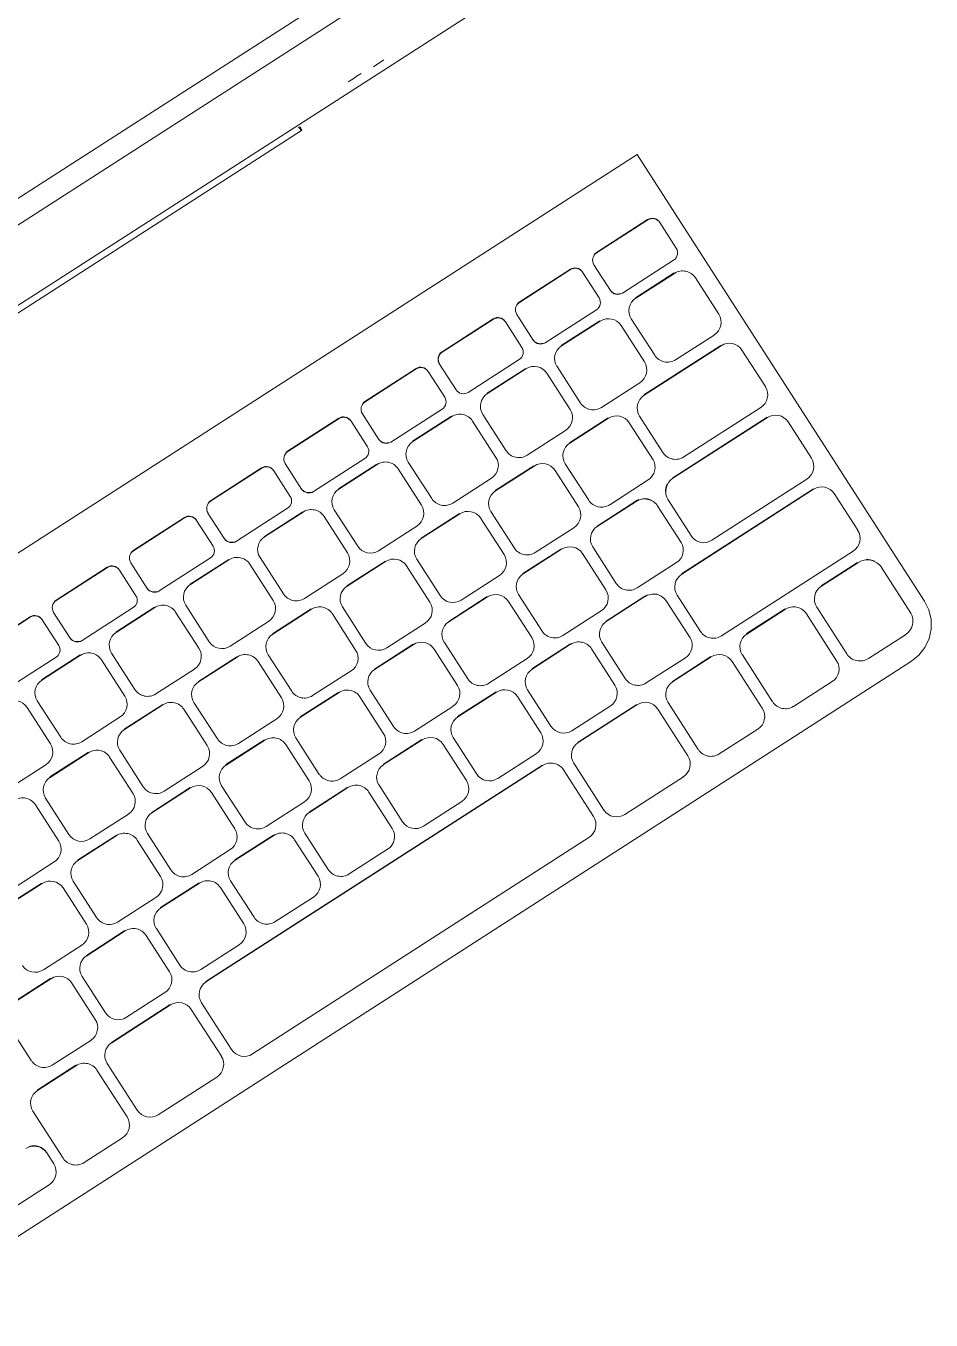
# Model space of a CAD drawing. Header units: metres. Extents: x -71 to 881, y -503 to 661.
# Drawn here: x 187.4595 to 187.6677, y 523.7245 to 524.0221 of the extents above; entities that cross this region are included whole.
import ezdxf

# ---------------------------------------------------------------- set-up
doc = ezdxf.new("R2010")
doc.units = ezdxf.units.M
doc.layers.add('07. Mobiliário', color=51, linetype='Continuous', lineweight=5)

msp = doc.modelspace()

# ---------------------------------------------------------------- linework, layer by layer
at = {"layer": '07. Mobiliário', "lineweight": 5}
for p, q in [((187.66167, 524.10752), (187.2176, 523.82188)), ((187.2176, 523.82188), (187.66167, 524.10752)), ((187.64205, 524.10105), (187.23162, 523.83706)), ((187.23162, 523.83706), (187.64205, 524.10105)), ((187.63643, 524.07282), (187.25965, 523.83046)), ((187.53941, 524.01271), (187.54185, 524.01428)), ((187.52292, 523.99808), (187.37473, 523.90275)), ((187.34777, 523.83025), (187.60008, 523.99254)), ((187.60531, 523.98442), (187.60009, 523.99252)), ((187.66074, 523.89824), (187.60531, 523.98441)), ((187.60247, 523.97758), (187.5907, 523.97001)), ((187.59075, 523.96993), (187.60253, 523.9775)), ((187.60528, 523.97691), (187.60908, 523.97101)), ((187.58472, 523.96616), (187.57295, 523.95859)), ((187.573, 523.95851), (187.58478, 523.96608)), ((187.58753, 523.96549), (187.59133, 523.95959)), ((187.59394, 523.96127), (187.59015, 523.96717)), ((187.60847, 523.96826), (187.5967, 523.96069)), ((187.60859, 523.96531), (187.59972, 523.9596)), ((187.59977, 523.95952), (187.60864, 523.96522)), ((187.61341, 523.96428), (187.61346, 523.9642)), ((187.61346, 523.9642), (187.61883, 523.95585)), ((187.59072, 523.95684), (187.57894, 523.94927)), ((187.56697, 523.95474), (187.5552, 523.94717)), ((187.55525, 523.94709), (187.56702, 523.95466)), ((187.56978, 523.95407), (187.57357, 523.94817)), ((187.57619, 523.94986), (187.57239, 523.95576)), ((187.59151, 523.95433), (187.58264, 523.94862)), ((187.5827, 523.94854), (187.59157, 523.95424)), ((187.59872, 523.95477), (187.59867, 523.95485)), ((187.60411, 523.94639), (187.59872, 523.95477)), ((187.59634, 523.9533), (187.59639, 523.95321)), ((187.59639, 523.95321), (187.60176, 523.94487)), ((187.61777, 523.95104), (187.60893, 523.94536)), ((187.61935, 523.94866), (187.60165, 523.93727)), ((187.6017, 523.93719), (187.6194, 523.94857)), ((187.62411, 523.94764), (187.62416, 523.94756)), ((187.57297, 523.94542), (187.56119, 523.93785)), ((187.62416, 523.94756), (187.62956, 523.93918)), ((187.54922, 523.94333), (187.53744, 523.93575)), ((187.5375, 523.93567), (187.54927, 523.94324)), ((187.55203, 523.94266), (187.55582, 523.93676)), ((187.55844, 523.93844), (187.55464, 523.94434)), ((187.57444, 523.94334), (187.56557, 523.93764)), ((187.56563, 523.93756), (187.57449, 523.94326)), ((187.57926, 523.94232), (187.57932, 523.94223)), ((187.57932, 523.94223), (187.58468, 523.93389)), ((187.58165, 523.94379), (187.58159, 523.94387)), ((187.58704, 523.9354), (187.58165, 523.94379)), ((187.60069, 523.94006), (187.59186, 523.93438)), ((187.54068, 523.92702), (187.53689, 523.93292)), ((187.55521, 523.934), (187.54344, 523.92643)), ((187.56457, 523.9328), (187.56452, 523.93289)), ((187.56997, 523.92442), (187.56457, 523.9328)), ((187.62849, 523.93436), (187.61083, 523.923)), ((187.53146, 523.93191), (187.51969, 523.92433)), ((187.51974, 523.92425), (187.53152, 523.93182)), ((187.53427, 523.93124), (187.53806, 523.92536)), ((187.55737, 523.93236), (187.54843, 523.92662)), ((187.54849, 523.92653), (187.55742, 523.93228)), ((187.56219, 523.93133), (187.56224, 523.93125)), ((187.56224, 523.93125), (187.56761, 523.92291)), ((187.59341, 523.93197), (187.58454, 523.92627)), ((187.58459, 523.92618), (187.59346, 523.93189)), ((187.59823, 523.93094), (187.59828, 523.93086)), ((187.59828, 523.93086), (187.60375, 523.92236)), ((187.60064, 523.93238), (187.60058, 523.93246)), ((187.60601, 523.92403), (187.60064, 523.93238)), ((187.62997, 523.93214), (187.60826, 523.91818)), ((187.60832, 523.9181), (187.63003, 523.93206)), ((187.63473, 523.93113), (187.63479, 523.93105)), ((187.63479, 523.93105), (187.64015, 523.92271)), ((187.58362, 523.92908), (187.57479, 523.92339)), ((187.52292, 523.91562), (187.51914, 523.9215)), ((187.53745, 523.92261), (187.52567, 523.91503)), ((187.54024, 523.92137), (187.53141, 523.9157)), ((187.53147, 523.91561), (187.54029, 523.92129)), ((187.54744, 523.92182), (187.54739, 523.9219)), ((187.55284, 523.91343), (187.54744, 523.92182)), ((187.57634, 523.92099), (187.56744, 523.91527)), ((187.5675, 523.91519), (187.57639, 523.92091)), ((187.58354, 523.92143), (187.58349, 523.92152)), ((187.58893, 523.91305), (187.58354, 523.92143)), ((187.51371, 523.92049), (187.50194, 523.91291)), ((187.50199, 523.91283), (187.51377, 523.9204)), ((187.51652, 523.91982), (187.5203, 523.91394)), ((187.54506, 523.92035), (187.54511, 523.92026)), ((187.54511, 523.92026), (187.55048, 523.91192)), ((187.56655, 523.91813), (187.55766, 523.91241)), ((187.58116, 523.91996), (187.58121, 523.91988)), ((187.58121, 523.91988), (187.58658, 523.91154)), ((187.63909, 523.91789), (187.61722, 523.90383)), ((187.60259, 523.91771), (187.59376, 523.91202)), ((187.64061, 523.91565), (187.61028, 523.89614)), ((187.61033, 523.89605), (187.64067, 523.91557)), ((187.59976, 523.91285), (187.59085, 523.90712)), ((187.5909, 523.90703), (187.59982, 523.91277)), ((187.60722, 523.91312), (187.60716, 523.9132)), ((187.61256, 523.90482), (187.60722, 523.91312)), ((187.64534, 523.91464), (187.64539, 523.91456)), ((187.64539, 523.91456), (187.6508, 523.90616)), ((187.49596, 523.90907), (187.48419, 523.9015)), ((187.48424, 523.90141), (187.49601, 523.90899)), ((187.50516, 523.9042), (187.50138, 523.91008)), ((187.51969, 523.91119), (187.50792, 523.90361)), ((187.52321, 523.91042), (187.51434, 523.90471)), ((187.51439, 523.90463), (187.52326, 523.91034)), ((187.52803, 523.90939), (187.52808, 523.90931)), ((187.52808, 523.90931), (187.53345, 523.90096)), ((187.53041, 523.91086), (187.53036, 523.91094)), ((187.53581, 523.90248), (187.53041, 523.91086)), ((187.5592, 523.91), (187.55038, 523.90432)), ((187.55043, 523.90424), (187.55926, 523.90992)), ((187.56406, 523.90897), (187.56412, 523.90888)), ((187.56645, 523.91044), (187.56639, 523.91052)), ((187.57184, 523.90205), (187.56645, 523.91044)), ((187.60475, 523.91179), (187.6048, 523.91171)), ((187.60486, 523.91161), (187.6102, 523.9033)), ((187.49877, 523.9084), (187.50255, 523.90252)), ((187.54942, 523.9071), (187.54063, 523.90145)), ((187.56412, 523.90888), (187.56948, 523.90054)), ((187.58551, 523.90672), (187.57666, 523.90103)), ((187.58265, 523.90188), (187.57381, 523.89619)), ((187.57386, 523.8961), (187.58271, 523.90179)), ((187.58748, 523.90085), (187.58753, 523.90077)), ((187.58753, 523.90077), (187.5929, 523.89242)), ((187.58986, 523.90232), (187.58981, 523.9024)), ((187.59525, 523.89394), (187.58986, 523.90232)), ((187.64973, 523.90134), (187.61945, 523.88187)), ((187.47821, 523.89765), (187.46643, 523.89008)), ((187.46649, 523.88999), (187.47826, 523.89757)), ((187.48741, 523.89278), (187.48363, 523.89866)), ((187.50194, 523.89977), (187.49017, 523.8922)), ((187.50614, 523.89944), (187.49727, 523.89373)), ((187.49732, 523.89365), (187.50619, 523.89935)), ((187.51096, 523.89841), (187.51101, 523.89833)), ((187.51101, 523.89833), (187.51638, 523.88998)), ((187.51334, 523.89988), (187.51329, 523.89996)), ((187.51873, 523.8915), (187.51334, 523.89988)), ((187.54218, 523.89905), (187.53331, 523.89334)), ((187.53336, 523.89326), (187.54223, 523.89896)), ((187.547, 523.89802), (187.54705, 523.89794)), ((187.54705, 523.89794), (187.55242, 523.88959)), ((187.54938, 523.89949), (187.54933, 523.89957)), ((187.55477, 523.89111), (187.54938, 523.89949)), ((187.60914, 523.89871), (187.60011, 523.8929)), ((187.65077, 523.89877), (187.64242, 523.8934)), ((187.64247, 523.89331), (187.65082, 523.89868)), ((187.65631, 523.89758), (187.66305, 523.8871)), ((187.66615, 523.88983), (187.66074, 523.89824)), ((187.48102, 523.89698), (187.4848, 523.8911)), ((187.53239, 523.89615), (187.52356, 523.89047)), ((187.56843, 523.89576), (187.5596, 523.89008)), ((187.57281, 523.89135), (187.57276, 523.89143)), ((187.5782, 523.88297), (187.57281, 523.89135)), ((187.60926, 523.89124), (187.60921, 523.89132)), ((187.61463, 523.88289), (187.60926, 523.89124)), ((187.48419, 523.88835), (187.47241, 523.88078)), ((187.48906, 523.88846), (187.48019, 523.88275)), ((187.48025, 523.88267), (187.48912, 523.88837)), ((187.49627, 523.8889), (187.49622, 523.88898)), ((187.50166, 523.88052), (187.49627, 523.8889)), ((187.53231, 523.88851), (187.53226, 523.88859)), ((187.5377, 523.88013), (187.53231, 523.88851)), ((187.5656, 523.89091), (187.55673, 523.8852)), ((187.55679, 523.88512), (187.56566, 523.89083)), ((187.57043, 523.88988), (187.57048, 523.8898)), ((187.57048, 523.8898), (187.57585, 523.88146)), ((187.60182, 523.89096), (187.59293, 523.88524)), ((187.59298, 523.88516), (187.60187, 523.89088)), ((187.6068, 523.8899), (187.60685, 523.88981)), ((187.60691, 523.88972), (187.61225, 523.88142)), ((187.64139, 523.88843), (187.64134, 523.88851)), ((187.64828, 523.87773), (187.64139, 523.88843)), ((187.46046, 523.88623), (187.44868, 523.87866)), ((187.44873, 523.87857), (187.46051, 523.88615)), ((187.46326, 523.88556), (187.46705, 523.87968)), ((187.46966, 523.88136), (187.46588, 523.88724)), ((187.49388, 523.88743), (187.49394, 523.88734)), ((187.49394, 523.88734), (187.4993, 523.879)), ((187.51531, 523.88517), (187.50648, 523.87949)), ((187.5251, 523.88807), (187.51623, 523.88236)), ((187.51629, 523.88228), (187.52516, 523.88798)), ((187.52992, 523.88704), (187.52998, 523.88695)), ((187.52998, 523.88695), (187.53534, 523.87861)), ((187.59183, 523.88761), (187.58302, 523.88194)), ((187.63413, 523.88807), (187.62526, 523.88237)), ((187.62532, 523.88228), (187.63419, 523.88799)), ((187.63895, 523.88704), (187.63901, 523.88696)), ((187.63901, 523.88696), (187.64596, 523.87615)), ((187.55135, 523.88478), (187.54252, 523.8791)), ((187.54853, 523.87993), (187.53966, 523.87422)), ((187.53971, 523.87414), (187.54858, 523.87984)), ((187.55574, 523.88037), (187.55568, 523.88045)), ((187.56113, 523.87199), (187.55574, 523.88037)), ((187.58473, 523.88), (187.57586, 523.87429)), ((187.57591, 523.87421), (187.58478, 523.87992)), ((187.59194, 523.88044), (187.59188, 523.88052)), ((187.59733, 523.87206), (187.59194, 523.88044)), ((187.66176, 523.88212), (187.65327, 523.87666)), ((187.46644, 523.87693), (187.45466, 523.86936)), ((187.47199, 523.87747), (187.46312, 523.87177)), ((187.46317, 523.87169), (187.47204, 523.87739)), ((187.47681, 523.87645), (187.47687, 523.87636)), ((187.47687, 523.87636), (187.48223, 523.86802)), ((187.4792, 523.87792), (187.47914, 523.878)), ((187.48459, 523.86954), (187.4792, 523.87792)), ((187.50803, 523.87708), (187.49916, 523.87138)), ((187.49921, 523.8713), (187.50808, 523.877)), ((187.51524, 523.87753), (187.51518, 523.87761)), ((187.52063, 523.86914), (187.51524, 523.87753)), ((187.55335, 523.8789), (187.55341, 523.87882)), ((187.55341, 523.87882), (187.55877, 523.87047)), ((187.57478, 523.87664), (187.56595, 523.87096)), ((187.58955, 523.87897), (187.58961, 523.87889)), ((187.58961, 523.87889), (187.59497, 523.87055)), ((187.61118, 523.87684), (187.60215, 523.87103)), ((187.61706, 523.87709), (187.60819, 523.87139)), ((187.60824, 523.8713), (187.61711, 523.87701)), ((187.62427, 523.87753), (187.62421, 523.87761)), ((187.63124, 523.86668), (187.62427, 523.87753)), ((187.42766, 523.72453), (187.66315, 523.87601)), ((187.49824, 523.87419), (187.48941, 523.86851)), ((187.51285, 523.87606), (187.51291, 523.87597)), ((187.51291, 523.87597), (187.51827, 523.86763)), ((187.53428, 523.8738), (187.52545, 523.86812)), ((187.62188, 523.87606), (187.62193, 523.87598)), ((187.62193, 523.87598), (187.62886, 523.86521)), ((187.6449, 523.87134), (187.63606, 523.86566)), ((187.53146, 523.86895), (187.52259, 523.86324)), ((187.52264, 523.86316), (187.53151, 523.86886)), ((187.53628, 523.86792), (187.53633, 523.86783)), ((187.53633, 523.86783), (187.5417, 523.85949)), ((187.53866, 523.86939), (187.53861, 523.86947)), ((187.54405, 523.86101), (187.53866, 523.86939)), ((187.56766, 523.86902), (187.55879, 523.86331)), ((187.55884, 523.86323), (187.56771, 523.86893)), ((187.57248, 523.86799), (187.57253, 523.86791)), ((187.57253, 523.86791), (187.5779, 523.85956)), ((187.57486, 523.86946), (187.57481, 523.86954)), ((187.58025, 523.86108), (187.57486, 523.86946)), ((187.45974, 523.86546), (187.45979, 523.86538)), ((187.45979, 523.86538), (187.46516, 523.85704)), ((187.46212, 523.86693), (187.46207, 523.86702)), ((187.46751, 523.85855), (187.46212, 523.86693)), ((187.49096, 523.8661), (187.48209, 523.8604)), ((187.48214, 523.86031), (187.49101, 523.86602)), ((187.49578, 523.86507), (187.49583, 523.86499)), ((187.49583, 523.86499), (187.5012, 523.85665)), ((187.49816, 523.86654), (187.49811, 523.86663)), ((187.50355, 523.85816), (187.49816, 523.86654)), ((187.55771, 523.86566), (187.54888, 523.85998)), ((187.59391, 523.86573), (187.58508, 523.86005)), ((187.59998, 523.86611), (187.58649, 523.85743)), ((187.58654, 523.85735), (187.60004, 523.86603)), ((187.6048, 523.86508), (187.60486, 523.865)), ((187.60486, 523.865), (187.61176, 523.85427)), ((187.60719, 523.86655), (187.60714, 523.86663)), ((187.61414, 523.85574), (187.60719, 523.86655)), ((187.48117, 523.86321), (187.47234, 523.85753)), ((187.51721, 523.86282), (187.50838, 523.85714)), ((187.52159, 523.8584), (187.52154, 523.85849)), ((187.52698, 523.85002), (187.52159, 523.8584)), ((187.55779, 523.85848), (187.55774, 523.85856)), ((187.56318, 523.8501), (187.55779, 523.85848)), ((187.6278, 523.86039), (187.61897, 523.85471)), ((187.48109, 523.85556), (187.48104, 523.85565)), ((187.48648, 523.84718), (187.48109, 523.85556)), ((187.51438, 523.85796), (187.50551, 523.85226)), ((187.50557, 523.85217), (187.51444, 523.85788)), ((187.51921, 523.85694), (187.51926, 523.85685)), ((187.51926, 523.85685), (187.52463, 523.84851)), ((187.55058, 523.85804), (187.54171, 523.85233)), ((187.54177, 523.85225), (187.55064, 523.85795)), ((187.55541, 523.85701), (187.55546, 523.85692)), ((187.55546, 523.85692), (187.56083, 523.84858)), ((187.47388, 523.85512), (187.46501, 523.84942)), ((187.46507, 523.84933), (187.47394, 523.85504)), ((187.47871, 523.85409), (187.47876, 523.85401)), ((187.47876, 523.85401), (187.48413, 523.84567)), ((187.54063, 523.85468), (187.5318, 523.849)), ((187.57683, 523.85475), (187.568, 523.84907)), ((187.58549, 523.8526), (187.58544, 523.85268)), ((187.59242, 523.84182), (187.58549, 523.8526)), ((187.46409, 523.85222), (187.45526, 523.84654)), ((187.50013, 523.85183), (187.4913, 523.84615)), ((187.57828, 523.85215), (187.50087, 523.80236)), ((187.50092, 523.80228), (187.57834, 523.85207)), ((187.58311, 523.85113), (187.58316, 523.85104)), ((187.58316, 523.85104), (187.59006, 523.84031)), ((187.6107, 523.84945), (187.59724, 523.8408)), ((187.49731, 523.84698), (187.48844, 523.84128)), ((187.4885, 523.84119), (187.49736, 523.8469)), ((187.50452, 523.84742), (187.50446, 523.84751)), ((187.50991, 523.83904), (187.50452, 523.84742)), ((187.53351, 523.84705), (187.52464, 523.84135)), ((187.52469, 523.84126), (187.53356, 523.84697)), ((187.54072, 523.8475), (187.54066, 523.84758)), ((187.54611, 523.83911), (187.54072, 523.8475)), ((187.46402, 523.84458), (187.46396, 523.84466)), ((187.46941, 523.8362), (187.46402, 523.84458)), ((187.50213, 523.84595), (187.50219, 523.84587)), ((187.50219, 523.84587), (187.50755, 523.83753)), ((187.52356, 523.8437), (187.51473, 523.83801)), ((187.53833, 523.84603), (187.53839, 523.84594)), ((187.53839, 523.84594), (187.54375, 523.8376)), ((187.55976, 523.84377), (187.55093, 523.83809)), ((187.46163, 523.84311), (187.46169, 523.84303)), ((187.46169, 523.84303), (187.46705, 523.83468)), ((187.48306, 523.84085), (187.47423, 523.83517)), ((187.48024, 523.836), (187.47137, 523.83029)), ((187.47142, 523.83021), (187.48029, 523.83592)), ((187.48506, 523.83497), (187.48511, 523.83489)), ((187.48511, 523.83489), (187.49048, 523.82655)), ((187.48744, 523.83644), (187.48739, 523.83652)), ((187.49284, 523.82806), (187.48744, 523.83644)), ((187.51644, 523.83607), (187.50757, 523.83037)), ((187.50762, 523.83028), (187.51649, 523.83599)), ((187.589, 523.8355), (187.51162, 523.78573)), ((187.52126, 523.83504), (187.52131, 523.83496)), ((187.52131, 523.83496), (187.52668, 523.82662)), ((187.52364, 523.83651), (187.52359, 523.8366)), ((187.52903, 523.82813), (187.52364, 523.83651)), ((187.50649, 523.83271), (187.49766, 523.82703)), ((187.54269, 523.83279), (187.53386, 523.82711)), ((187.46599, 523.82987), (187.45716, 523.82419)), ((187.50657, 523.82553), (187.50652, 523.82562)), ((187.46317, 523.82502), (187.4543, 523.81931)), ((187.45435, 523.81923), (187.46322, 523.82493)), ((187.46799, 523.82399), (187.46804, 523.82391)), ((187.46804, 523.82391), (187.47341, 523.81556)), ((187.47037, 523.82546), (187.47032, 523.82554)), ((187.47576, 523.81708), (187.47037, 523.82546)), ((187.49936, 523.82509), (187.49049, 523.81938)), ((187.49055, 523.8193), (187.49942, 523.82501)), ((187.50419, 523.82406), (187.50424, 523.82398)), ((187.50424, 523.82398), (187.50961, 523.81564)), ((187.51196, 523.81715), (187.50657, 523.82553)), ((187.48942, 523.82173), (187.48058, 523.81605)), ((187.52561, 523.8218), (187.51678, 523.81612)), ((187.48229, 523.81411), (187.47342, 523.8084)), ((187.47348, 523.80832), (187.48234, 523.81402)), ((187.4895, 523.81455), (187.48944, 523.81463)), ((187.49489, 523.80617), (187.4895, 523.81455)), ((187.47234, 523.81075), (187.46351, 523.80507)), ((187.48711, 523.81308), (187.48717, 523.813)), ((187.48717, 523.813), (187.49253, 523.80465)), ((187.50854, 523.81082), (187.49971, 523.80514)), ((187.46522, 523.80313), (187.45635, 523.79742)), ((187.4564, 523.79734), (187.46527, 523.80304)), ((187.47004, 523.8021), (187.47009, 523.80201)), ((187.47009, 523.80201), (187.47546, 523.79367)), ((187.47242, 523.80357), (187.47237, 523.80365)), ((187.47782, 523.79519), (187.47242, 523.80357)), ((187.49147, 523.79984), (187.48264, 523.79416)), ((187.49267, 523.79708), (187.47917, 523.7884)), ((187.47923, 523.78832), (187.49272, 523.797)), ((187.49749, 523.79606), (187.49754, 523.79597)), ((187.49754, 523.79597), (187.50445, 523.78524)), ((187.49987, 523.79752), (187.49982, 523.79761)), ((187.5068, 523.78675), (187.49987, 523.79752)), ((187.46074, 523.7842), (187.45535, 523.79259)), ((187.4744, 523.78886), (187.46556, 523.78318)), ((187.47097, 523.78312), (187.4621, 523.77742)), ((187.46215, 523.77733), (187.47102, 523.78304)), ((187.47579, 523.7821), (187.47585, 523.78201)), ((187.47585, 523.78201), (187.48277, 523.77124)), ((187.47817, 523.78357), (187.47812, 523.78365)), ((187.4851, 523.7728), (187.47817, 523.78357)), ((187.50338, 523.78042), (187.48993, 523.77177)), ((187.4611, 523.77258), (187.46105, 523.77267)), ((187.46806, 523.76177), (187.4611, 523.77258)), ((187.48171, 523.76643), (187.47288, 523.76075)), ((187.46426, 523.76304), (187.46432, 523.76296)), ((187.46432, 523.76296), (187.46593, 523.76045)), ((187.46486, 523.75564), (187.45603, 523.74996))]:
    msp.add_line(p, q, dxfattribs=at)
at = {"layer": '07. Mobiliário', "lineweight": 5, "flags": 128}
for points in [[(187.52223, 523.9988), (187.52239, 523.99859), (187.52254, 523.99841), (187.52268, 523.99825), (187.52279, 523.99814), (187.52288, 523.99808), (187.52292, 523.99808)], [(187.52293, 523.99808), (187.52294, 523.99813), (187.52291, 523.99823), (187.52284, 523.99838), (187.52274, 523.99857), (187.52261, 523.99877), (187.52247, 523.99899)], [(187.66615, 523.88983), (187.66714, 523.88782), (187.66766, 523.88564), (187.66769, 523.88341), (187.66721, 523.88122), (187.66626, 523.87919), (187.66488, 523.87742), (187.66315, 523.87601)]]:
    msp.add_lwpolyline(points, dxfattribs=at)
at = {"layer": '07. Mobiliário', "lineweight": 5, "extrusion": (0, 0, -1)}
for centre, major_axis, start_param, end_param in [((187.60355, 523.97591), (-0.00168, -0.00108), 1.570796, 3.141593), ((187.6036, 523.97583), (0.00168, 0.00108), 4.712389, 6.283185), ((187.59183, 523.96826), (-0.00168, -0.00108), 0, 1.570796), ((187.59177, 523.96834), (0.00168, 0.00108), 4.45059, 4.712389), ((187.6074, 523.96993), (-0.00168, -0.00108), 3.141593, 4.712389), ((187.5858, 523.96449), (-0.00168, -0.00108), 1.570796, 3.141593), ((187.58585, 523.96441), (0.00168, 0.00108), 4.712389, 6.283185), ((187.61052, 523.9623), (-0.00294, -0.00189), 1.570796, 3.141593), ((187.58964, 523.95851), (-0.00168, -0.00108), 3.141593, 4.712389), ((187.59557, 523.96244), (-0.00168, -0.00108), 4.974188, 6.283185), ((187.59562, 523.96236), (0.00168, 0.00108), 1.570796, 3.141593), ((187.57408, 523.95684), (0.00168, 0.00108), 3.141593, 4.712389), ((187.57402, 523.95692), (0.00168, 0.00108), 4.45059, 4.712389), ((187.60163, 523.95664), (-0.00291, -0.00187), 0, 1.570796), ((187.56804, 523.95308), (-0.00168, -0.00108), 1.570796, 3.141593), ((187.5681, 523.95299), (0.00168, 0.00108), 4.712389, 6.283185), ((187.59345, 523.95132), (0.00294, 0.00189), 4.712389, 6.283185), ((187.61589, 523.95396), (-0.00294, -0.00189), 3.141593, 4.712389), ((187.57189, 523.94709), (-0.00168, -0.00108), 3.141593, 4.712389), ((187.57782, 523.95102), (-0.00168, -0.00108), 4.974188, 6.283185), ((187.57787, 523.95094), (0.00168, 0.00108), 1.570796, 3.141593), ((187.58455, 523.94565), (0.00291, 0.00187), 3.141593, 4.712389), ((187.62126, 523.94569), (0.00291, 0.00187), 4.712389, 6.283185), ((187.55627, 523.9455), (0.00168, 0.00108), 3.141593, 4.712389), ((187.55632, 523.94542), (0.00168, 0.00108), 3.141593, 4.712389), ((187.59881, 523.94298), (-0.00294, -0.00189), 3.141593, 4.712389), ((187.60706, 523.94828), (0.00294, 0.00189), 1.570796, 3.141593), ((187.55029, 523.94166), (-0.00168, -0.00108), 1.570796, 3.141593), ((187.55034, 523.94157), (-0.00168, -0.00108), 1.570796, 3.141593), ((187.57637, 523.94034), (0.00294, 0.00189), 4.712389, 6.283185), ((187.62661, 523.93728), (-0.00294, -0.00189), 3.141593, 4.712389), ((187.53852, 523.93408), (0.00168, 0.00108), 4.45059, 4.712389), ((187.55414, 523.93567), (-0.00168, -0.00108), 3.141593, 4.712389), ((187.56012, 523.93952), (0.00168, 0.00108), 1.570796, 3.141593), ((187.56748, 523.93467), (0.00291, 0.00187), 3.141593, 4.712389), ((187.60358, 523.93427), (-0.00294, -0.00189), 0, 1.570796), ((187.53857, 523.934), (-0.00168, -0.00108), 0, 1.570796), ((187.5593, 523.92936), (-0.00294, -0.00189), 1.570796, 3.141593), ((187.58174, 523.932), (-0.00294, -0.00189), 3.141593, 4.712389), ((187.58998, 523.9373), (0.00294, 0.00189), 1.570796, 3.141593), ((187.59534, 523.92897), (0.00294, 0.00189), 4.712389, 6.283185), ((187.63188, 523.92918), (0.00291, 0.00187), 4.712389, 6.283185), ((187.53254, 523.93024), (-0.00168, -0.00108), 1.570796, 3.141593), ((187.53259, 523.93015), (0.00168, 0.00108), 4.712389, 6.283185), ((187.54231, 523.92818), (-0.00168, -0.00108), 4.974188, 6.283185), ((187.54237, 523.9281), (-0.00168, -0.00108), 4.712389, 6.283185), ((187.52082, 523.92258), (-0.00168, -0.00108), 0, 1.570796), ((187.52076, 523.92266), (-0.00168, -0.00108), 1.308997, 1.570796), ((187.53637, 523.92428), (-0.00168, -0.00108), 3.141593, 4.712389), ((187.55033, 523.92367), (-0.00288, -0.00185), 0, 1.570796), ((187.57291, 523.92632), (0.00294, 0.00189), 1.570796, 3.141593), ((187.58645, 523.9233), (0.00291, 0.00187), 3.141593, 4.712389), ((187.60895, 523.92592), (0.00294, 0.00189), 1.570796, 3.141593), ((187.51479, 523.91882), (-0.00168, -0.00108), 1.570796, 3.141593), ((187.54217, 523.91837), (-0.00294, -0.00189), 1.570796, 3.141593), ((187.56469, 523.92103), (-0.00292, -0.00188), 3.141593, 4.712389), ((187.57827, 523.91799), (0.00294, 0.00189), 4.712389, 6.283185), ((187.60071, 523.92063), (-0.00295, -0.00189), 3.195384, 4.712389), ((187.63721, 523.92081), (-0.00294, -0.00189), 3.141593, 4.712389), ((187.51484, 523.91874), (-0.00168, -0.00108), 1.570796, 3.141593), ((187.61026, 523.91508), (0.00304, 0.00196), 3.141593, 4.712389), ((187.52455, 523.91679), (-0.00168, -0.00108), 4.974188, 6.283185), ((187.5246, 523.9167), (0.00168, 0.00108), 1.570796, 3.141593), ((187.53332, 523.91273), (0.00291, 0.00187), 3.141593, 4.712389), ((187.56935, 523.9123), (0.00291, 0.00187), 3.141593, 4.712389), ((187.61021, 523.91516), (-0.00304, -0.00196), 0.523599, 1.047198), ((187.64251, 523.91271), (0.00288, 0.00185), 4.712389, 6.283185), ((187.50307, 523.91116), (-0.00168, -0.00108), 0, 1.570796), ((187.50301, 523.91125), (0.00168, 0.00108), 4.45059, 4.712389), ((187.51862, 523.91286), (-0.00168, -0.00108), 3.141593, 4.712389), ((187.54754, 523.91003), (-0.00294, -0.00189), 3.141593, 4.712389), ((187.55578, 523.91533), (0.00294, 0.00189), 1.570796, 3.141593), ((187.59188, 523.91494), (0.00294, 0.00189), 1.570796, 3.141593), ((187.6017, 523.90983), (-0.00304, -0.00196), 1.570796, 1.799859), ((187.60176, 523.90975), (-0.00304, -0.00196), 1.570796, 3.174234), ((187.6017, 523.90983), (-0.00304, -0.00196), 2.028921, 2.716109), ((187.49703, 523.9074), (-0.00168, -0.00108), 1.570796, 3.141593), ((187.49709, 523.90732), (0.00168, 0.00108), 4.712389, 6.283185), ((187.52514, 523.90742), (-0.00294, -0.00189), 1.570796, 3.141593), ((187.56115, 523.90698), (0.00297, 0.00191), 4.712389, 6.283185), ((187.58363, 523.90964), (-0.00294, -0.00189), 3.141593, 4.712389), ((187.59274, 523.90417), (-0.00288, -0.00185), 0, 1.570796), ((187.64785, 523.90426), (-0.00294, -0.00189), 3.141593, 4.712389), ((187.50679, 523.90537), (-0.00168, -0.00108), 4.974188, 6.283185), ((187.50685, 523.90528), (-0.00168, -0.00108), 4.712389, 6.283185), ((187.51625, 523.90175), (0.00291, 0.00187), 3.141593, 4.712389), ((187.55229, 523.90136), (0.00291, 0.00187), 3.141593, 4.712389), ((187.60732, 523.90153), (-0.00285, -0.00183), 3.162325, 4.712389), ((187.6154, 523.90665), (0.00284, 0.00183), 1.570796, 3.141593), ((187.48531, 523.89974), (-0.00168, -0.00108), 0, 1.570796), ((187.48526, 523.89983), (-0.00168, -0.00108), 1.308997, 1.570796), ((187.50087, 523.90144), (-0.00168, -0.00108), 3.141593, 4.712389), ((187.50807, 523.89643), (-0.00294, -0.00189), 1.570796, 3.141593), ((187.53051, 523.89907), (-0.00294, -0.00189), 3.141593, 4.712389), ((187.53875, 523.90437), (-0.00294, -0.00189), 4.712389, 6.283185), ((187.56656, 523.89866), (-0.00292, -0.00188), 3.141593, 4.712389), ((187.57478, 523.90395), (0.00294, 0.00189), 1.570796, 3.141593), ((187.58459, 523.89887), (0.00294, 0.00189), 4.712389, 6.283185), ((187.47928, 523.89598), (-0.00168, -0.00108), 1.570796, 3.141593), ((187.47933, 523.8959), (-0.00168, -0.00108), 1.570796, 3.141593), ((187.54411, 523.89604), (0.00294, 0.00189), 4.712389, 6.283185), ((187.65298, 523.89532), (0.00339, 0.00218), 4.712389, 6.259195), ((187.65293, 523.89541), (-0.00339, -0.00218), 2.086398, 2.602), ((187.57572, 523.89322), (-0.00291, -0.00187), 0, 1.570796), ((187.61221, 523.89313), (0.00294, 0.00189), 3.141593, 4.712389), ((187.48312, 523.89002), (-0.00168, -0.00108), 3.141593, 4.712389), ((187.48904, 523.89395), (-0.00168, -0.00108), 4.974188, 6.283185), ((187.48909, 523.89386), (0.00168, 0.00108), 1.570796, 3.141593), ((187.49917, 523.89077), (-0.00291, -0.00187), 0, 1.570796), ((187.52168, 523.89339), (0.00294, 0.00189), 1.570796, 3.141593), ((187.53521, 523.89038), (0.00291, 0.00187), 3.141593, 4.712389), ((187.55772, 523.893), (-0.00294, -0.00189), 4.712389, 6.283185), ((187.56754, 523.8879), (0.00294, 0.00189), 4.712389, 6.283185), ((187.58995, 523.89053), (-0.00294, -0.00189), 3.141593, 4.712389), ((187.59822, 523.89585), (0.00297, 0.00191), 1.570796, 3.141593), ((187.60376, 523.88794), (-0.00304, -0.00196), 1.570796, 1.799354), ((187.60381, 523.88786), (0.00304, 0.00196), 4.712389, 6.312289), ((187.60376, 523.88794), (-0.00304, -0.00196), 2.256468, 2.485025), ((187.64438, 523.89035), (0.00299, 0.00192), 3.141593, 4.712389), ((187.46756, 523.88832), (-0.00168, -0.00108), 0, 1.570796), ((187.46751, 523.88841), (0.00168, 0.00108), 4.45059, 4.712389), ((187.49099, 523.88545), (-0.00294, -0.00189), 1.570796, 3.141593), ((187.51343, 523.88809), (-0.00294, -0.00189), 3.141593, 4.712389), ((187.52703, 523.88506), (-0.00294, -0.00189), 1.570796, 3.141593), ((187.54947, 523.8877), (-0.00294, -0.00189), 3.141593, 4.712389), ((187.63606, 523.88507), (-0.00294, -0.00189), 1.570796, 3.141593), ((187.46153, 523.88456), (-0.00168, -0.00108), 1.570796, 3.141593), ((187.46158, 523.88448), (0.00168, 0.00108), 4.712389, 6.283185), ((187.59482, 523.8823), (0.00288, 0.00185), 3.141593, 4.712389), ((187.65972, 523.88529), (-0.00319, -0.00205), 3.215943, 4.712389), ((187.4821, 523.87978), (-0.00291, -0.00187), 0, 1.570796), ((187.51814, 523.87939), (-0.00291, -0.00187), 0, 1.570796), ((187.55864, 523.88224), (-0.00291, -0.00187), 0, 1.570796), ((187.58114, 523.88486), (0.00294, 0.00189), 1.570796, 3.141593), ((187.61758, 523.88479), (0.00294, 0.00189), 1.570796, 3.141593), ((187.62717, 523.8794), (-0.00291, -0.00187), 0, 1.570796), ((187.46536, 523.8786), (-0.00168, -0.00108), 3.141593, 4.712389), ((187.47129, 523.88253), (-0.00168, -0.00108), 4.974188, 6.283185), ((187.47134, 523.88245), (-0.00168, -0.00108), 4.712389, 6.283185), ((187.5046, 523.88241), (-0.00294, -0.00189), 4.712389, 6.283185), ((187.54064, 523.88202), (-0.00294, -0.00189), 4.712389, 6.283185), ((187.55046, 523.87692), (0.00294, 0.00189), 4.712389, 6.283185), ((187.5729, 523.87956), (-0.00294, -0.00189), 3.141593, 4.712389), ((187.58666, 523.87699), (-0.00294, -0.00189), 1.570796, 3.141593), ((187.60936, 523.87966), (-0.00285, -0.00183), 3.166106, 4.712389), ((187.47392, 523.87447), (-0.00294, -0.00189), 1.570796, 3.141593), ((187.49636, 523.87711), (-0.00294, -0.00189), 3.141593, 4.712389), ((187.50996, 523.87408), (-0.00294, -0.00189), 1.570796, 3.141593), ((187.5324, 523.87672), (-0.00294, -0.00189), 3.141593, 4.712389), ((187.61899, 523.87409), (0.00294, 0.00189), 4.712389, 6.283185), ((187.65132, 523.87969), (0.00305, 0.00196), 1.570796, 3.141593), ((187.54157, 523.87126), (0.00291, 0.00187), 3.141593, 4.712389), ((187.57777, 523.87133), (-0.00291, -0.00187), 0, 1.570796), ((187.64302, 523.87426), (-0.00294, -0.00189), 3.141593, 4.712389), ((187.46503, 523.8688), (-0.00291, -0.00187), 0, 1.570796), ((187.50107, 523.86841), (0.00291, 0.00187), 3.141593, 4.712389), ((187.55583, 523.86858), (-0.00294, -0.00189), 3.141593, 4.712389), ((187.56407, 523.87388), (0.00294, 0.00189), 1.570796, 3.141593), ((187.59203, 523.86865), (-0.00294, -0.00189), 3.141593, 4.712389), ((187.60027, 523.87395), (0.00294, 0.00189), 1.570796, 3.141593), ((187.6101, 523.86842), (0.00291, 0.00187), 3.141593, 4.712389), ((187.45685, 523.86349), (0.00294, 0.00189), 4.712389, 6.283185), ((187.47929, 523.86613), (-0.00294, -0.00189), 3.141593, 4.712389), ((187.48753, 523.87143), (0.00294, 0.00189), 1.570796, 3.141593), ((187.51533, 523.86574), (-0.00294, -0.00189), 3.141593, 4.712389), ((187.52357, 523.87104), (0.00294, 0.00189), 1.570796, 3.141593), ((187.53339, 523.86594), (-0.00294, -0.00189), 1.570796, 3.141593), ((187.56959, 523.86601), (0.00294, 0.00189), 4.712389, 6.283185), ((187.49289, 523.8631), (-0.00294, -0.00189), 1.570796, 3.141593), ((187.60191, 523.86311), (0.00294, 0.00189), 4.712389, 6.283185), ((187.62592, 523.86332), (0.00294, 0.00189), 0, 1.570796), ((187.63419, 523.86858), (0.00294, 0.00189), 1.570796, 3.141593), ((187.5245, 523.86027), (0.00291, 0.00187), 3.141593, 4.712389), ((187.5607, 523.86035), (-0.00291, -0.00187), 0, 1.570796), ((187.47046, 523.86045), (0.00294, 0.00189), 1.570796, 3.141593), ((187.484, 523.85743), (-0.00291, -0.00187), 0, 1.570796), ((187.51632, 523.85496), (-0.00294, -0.00189), 1.570796, 3.141593), ((187.53876, 523.8576), (-0.00294, -0.00189), 3.141593, 4.712389), ((187.547, 523.8629), (0.00294, 0.00189), 1.570796, 3.141593), ((187.55252, 523.85503), (0.00294, 0.00189), 4.712389, 6.283185), ((187.57496, 523.85767), (-0.00294, -0.00189), 3.141593, 4.712389), ((187.5832, 523.86297), (-0.00294, -0.00189), 4.712389, 6.283185), ((187.46221, 523.85514), (-0.00294, -0.00189), 3.141593, 4.712389), ((187.47582, 523.85212), (-0.00294, -0.00189), 1.570796, 3.141593), ((187.49826, 523.85475), (-0.00294, -0.00189), 3.141593, 4.712389), ((187.5065, 523.86006), (0.00294, 0.00189), 1.570796, 3.141593), ((187.5884, 523.85447), (-0.00291, -0.00187), 0, 1.570796), ((187.61709, 523.85763), (0.00294, 0.00189), 1.570796, 3.141593), ((187.58022, 523.84915), (-0.00294, -0.00189), 1.570796, 3.141593), ((187.60882, 523.85237), (-0.00294, -0.00189), 3.141593, 4.712389), ((187.50742, 523.84929), (0.00291, 0.00187), 3.141593, 4.712389), ((187.52993, 523.85192), (0.00294, 0.00189), 1.570796, 3.141593), ((187.54362, 523.84936), (0.00291, 0.00187), 3.141593, 4.712389), ((187.56612, 523.85199), (-0.00294, -0.00189), 4.712389, 6.283185), ((187.46692, 523.84645), (-0.00291, -0.00187), 0, 1.570796), ((187.48942, 523.84907), (0.00294, 0.00189), 1.570796, 3.141593), ((187.49924, 523.84398), (0.00294, 0.00189), 4.712389, 6.283185), ((187.52168, 523.84662), (-0.00294, -0.00189), 3.141593, 4.712389), ((187.53544, 523.84405), (-0.00294, -0.00189), 1.570796, 3.141593), ((187.55788, 523.84669), (-0.00294, -0.00189), 3.141593, 4.712389), ((187.45874, 523.84113), (-0.00294, -0.00189), 1.570796, 3.141593), ((187.48118, 523.84377), (-0.00294, -0.00189), 3.141593, 4.712389), ((187.49035, 523.83831), (-0.00291, -0.00187), 0, 1.570796), ((187.52655, 523.83838), (-0.00291, -0.00187), 0, 1.570796), ((187.59536, 523.84372), (-0.00294, -0.00189), 4.712389, 6.283185), ((187.50461, 523.83563), (-0.00294, -0.00189), 3.141593, 4.712389), ((187.51285, 523.84094), (0.00294, 0.00189), 1.570796, 3.141593), ((187.54081, 523.83571), (-0.00294, -0.00189), 3.141593, 4.712389), ((187.54905, 523.84101), (-0.00294, -0.00189), 4.712389, 6.283185), ((187.58712, 523.83842), (-0.00294, -0.00189), 3.141593, 4.712389), ((187.46411, 523.83279), (-0.00294, -0.00189), 3.141593, 4.712389), ((187.47235, 523.83809), (-0.00294, -0.00189), 4.712389, 6.283185), ((187.48217, 523.833), (-0.00294, -0.00189), 1.570796, 3.141593), ((187.51837, 523.83307), (-0.00294, -0.00189), 1.570796, 3.141593), ((187.47328, 523.82733), (-0.00291, -0.00187), 0, 1.570796), ((187.50948, 523.8274), (-0.00291, -0.00187), 0, 1.570796), ((187.48754, 523.82465), (-0.00294, -0.00189), 3.141593, 4.712389), ((187.49578, 523.82995), (0.00294, 0.00189), 1.570796, 3.141593), ((187.5013, 523.82209), (-0.00294, -0.00189), 1.570796, 3.141593), ((187.52374, 523.82472), (-0.00294, -0.00189), 3.141593, 4.712389), ((187.53198, 523.83003), (0.00294, 0.00189), 1.570796, 3.141593), ((187.4651, 523.82201), (0.00294, 0.00189), 4.712389, 6.283185), ((187.47871, 523.81897), (0.00294, 0.00189), 1.570796, 3.141593), ((187.4924, 523.81642), (-0.00291, -0.00187), 0, 1.570796), ((187.51491, 523.81904), (0.00294, 0.00189), 1.570796, 3.141593), ((187.47046, 523.81367), (-0.00294, -0.00189), 3.141593, 4.712389), ((187.48422, 523.8111), (-0.00294, -0.00189), 1.570796, 3.141593), ((187.50666, 523.81374), (-0.00294, -0.00189), 3.141593, 4.712389), ((187.47533, 523.80544), (0.00291, 0.00187), 3.141593, 4.712389), ((187.46163, 523.80799), (-0.00294, -0.00189), 4.712389, 6.283185), ((187.49783, 523.80806), (0.00294, 0.00189), 1.570796, 3.141593), ((187.46715, 523.80012), (0.00294, 0.00189), 4.712389, 6.283185), ((187.48959, 523.80276), (-0.00294, -0.00189), 3.141593, 4.712389), ((187.50278, 523.79939), (-0.00291, -0.00187), 0, 1.570796), ((187.4946, 523.79408), (0.00294, 0.00189), 4.712389, 6.283185), ((187.47252, 523.79178), (-0.00294, -0.00189), 3.141593, 4.712389), ((187.48076, 523.79708), (-0.00294, -0.00189), 4.712389, 6.283185), ((187.48108, 523.78544), (-0.00291, -0.00187), 0, 1.570796), ((187.46369, 523.7861), (0.00294, 0.00189), 1.570796, 3.141593), ((187.5015, 523.78334), (-0.00294, -0.00189), 3.141593, 4.712389), ((187.50975, 523.78865), (-0.00294, -0.00189), 4.712389, 6.283185), ((187.4729, 523.78012), (-0.00294, -0.00189), 1.570796, 3.141593), ((187.46401, 523.77445), (-0.00291, -0.00187), 0, 1.570796), ((187.48805, 523.77469), (-0.00294, -0.00189), 4.712389, 6.283185), ((187.47983, 523.76935), (0.00294, 0.00189), 0, 1.570796), ((187.46137, 523.76107), (0.00294, 0.00189), 4.712389, 6.283185), ((187.46132, 523.76115), (-0.00294, -0.00189), 1.832596, 3.141593), ((187.46298, 523.75856), (-0.00294, -0.00189), 3.141593, 4.712389), ((187.471, 523.76367), (0.00294, 0.00189), 1.570796, 3.141593)]:
    msp.add_ellipse(centre, major_axis=major_axis, ratio=0.992229, start_param=start_param, end_param=end_param, dxfattribs=at)
at = {"layer": '07. Mobiliário', "lineweight": 5}
msp.add_open_spline([(187.53363, 524.00925), (187.53461, 524.00989), (187.5356, 524.01052), (187.53657, 524.01115)], degree=3, dxfattribs=at)

doc.saveas('drawing.dxf')
